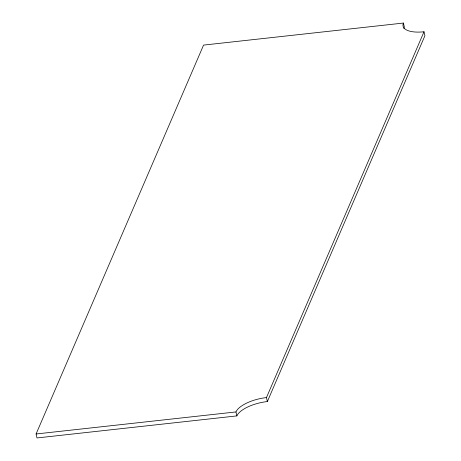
<?xml version="1.0" encoding="UTF-8"?>
<svg xmlns="http://www.w3.org/2000/svg" width="461" height="461" viewBox="0 0 461 461"><rect width="100%" height="100%" fill="white"/><g stroke="black" fill="none" stroke-linecap="round" stroke-linejoin="round"><path stroke-width="0.69" d="M36.085 433.985L203.566 45.097L403.433 23.05A26.588 10.563 -12.9 0 0 424.011 31.769L424.915 35.733L267.374 401.543A26.588 10.563 -12.9 0 0 236.856 415.903L36.989 437.95L36.085 433.985L235.951 411.938A26.588 10.563 -12.9 0 1 266.47 397.578L424.011 31.769M403.433 23.05L404.337 27.015A26.588 10.563 -12.9 0 0 403.911 28.49M266.47 397.578L267.374 401.543M235.951 411.938L236.856 415.903"/></g></svg>
